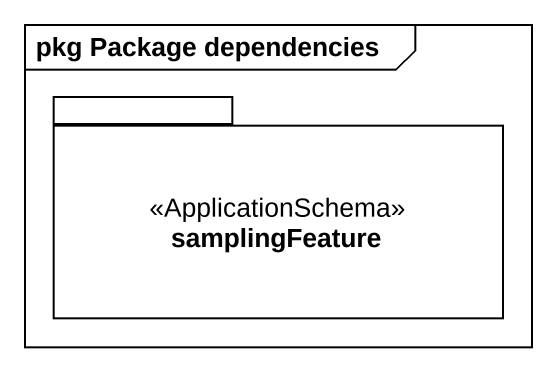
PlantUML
@startuml
mainframe pkg Package dependencies
package samplingFeature <<ApplicationSchema>> {
}
@enduml
